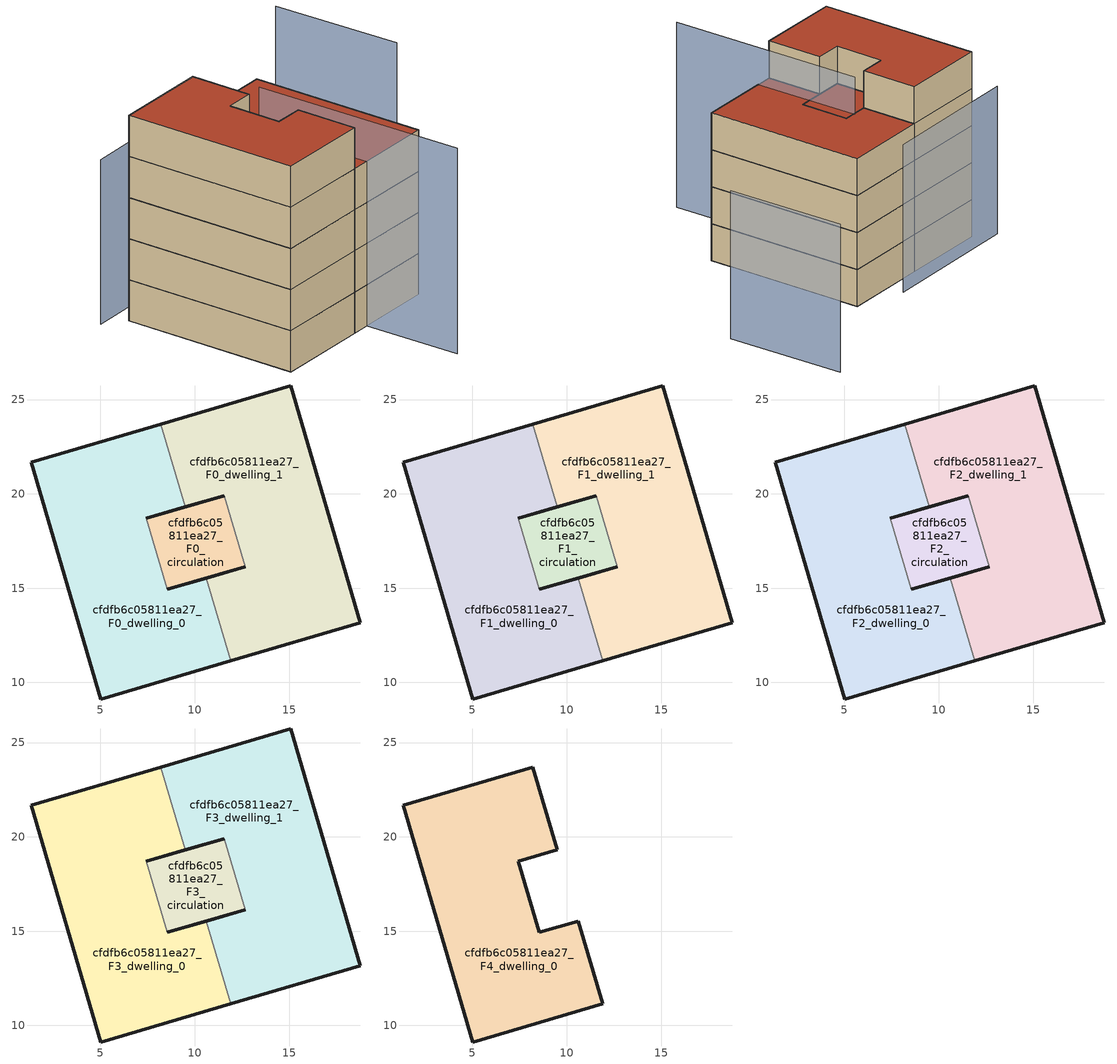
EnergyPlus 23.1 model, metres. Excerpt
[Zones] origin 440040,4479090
cfdfb6c05811ea27_F0_dwelling_0
 floor ground (EU_floor_Construction): 11.9,11.14 10.61,15.54 8.55,14.93 7.44,18.7 9.5,19.3 8.21,23.7 1.34,21.69 5.02,9.12 z0
 wall outside (EU_wall_Construction): 9.5,19.3 7.44,18.7 / 8.55,14.93 10.61,15.54 / 11.9,11.14 5.02,9.12 1.34,21.69 8.21,23.7 z0:3
 wall to cfdfb6c05811ea27_F0_dwelling_1 (EU_wall_Construction): 8.21,23.7 9.5,19.3 / 10.61,15.54 11.9,11.14 z0:3
 wall to cfdfb6c05811ea27_F0_circulation (EU_wall_Construction): 7.44,18.7 8.55,14.93 z0:3
cfdfb6c05811ea27_F0_dwelling_1
 floor ground (EU_floor_Construction): 18.77,13.15 15.09,25.72 8.21,23.7 9.5,19.3 11.56,19.91 12.67,16.14 10.61,15.54 11.9,11.14 z0
 wall outside (EU_wall_Construction): 10.61,15.54 12.67,16.14 / 11.56,19.91 9.5,19.3 / 8.21,23.7 15.09,25.72 18.77,13.15 11.9,11.14 z0:3
 wall to cfdfb6c05811ea27_F0_circulation (EU_wall_Construction): 12.67,16.14 11.56,19.91 z0:3
cfdfb6c05811ea27_F0_circulation
 floor ground (EU_floor_Construction): 12.67,16.14 11.56,19.91 7.44,18.7 8.55,14.93 z0
 wall outside (EU_wall_Construction): 7.44,18.7 11.56,19.91 / 12.67,16.14 8.55,14.93 z0:3
cfdfb6c05811ea27_F1_dwelling_0
 floor to cfdfb6c05811ea27_F0_dwelling_0 (EU_floor_Construction): 11.9,11.14 10.61,15.54 8.55,14.93 7.44,18.7 9.5,19.3 8.21,23.7 1.34,21.69 5.02,9.12 z3
 wall outside (EU_wall_Construction): 9.5,19.3 7.44,18.7 / 8.55,14.93 10.61,15.54 / 11.9,11.14 5.02,9.12 1.34,21.69 8.21,23.7 z3:6
 wall to cfdfb6c05811ea27_F1_dwelling_1 (EU_wall_Construction): 8.21,23.7 9.5,19.3 / 10.61,15.54 11.9,11.14 z3:6
 wall to cfdfb6c05811ea27_F1_circulation (EU_wall_Construction): 7.44,18.7 8.55,14.93 z3:6
cfdfb6c05811ea27_F1_dwelling_1
 floor to cfdfb6c05811ea27_F0_dwelling_1 (EU_floor_Construction): 18.77,13.15 15.09,25.72 8.21,23.7 9.5,19.3 11.56,19.91 12.67,16.14 10.61,15.54 11.9,11.14 z3
 wall outside (EU_wall_Construction): 10.61,15.54 12.67,16.14 / 11.56,19.91 9.5,19.3 / 8.21,23.7 15.09,25.72 18.77,13.15 11.9,11.14 z3:6
 wall to cfdfb6c05811ea27_F1_circulation (EU_wall_Construction): 12.67,16.14 11.56,19.91 z3:6
cfdfb6c05811ea27_F1_circulation
 floor to cfdfb6c05811ea27_F0_circulation (EU_floor_Construction): 12.67,16.14 11.56,19.91 7.44,18.7 8.55,14.93 z3
 wall outside (EU_wall_Construction): 7.44,18.7 11.56,19.91 / 12.67,16.14 8.55,14.93 z3:6
cfdfb6c05811ea27_F2_dwelling_0
 floor to cfdfb6c05811ea27_F1_dwelling_0 (EU_floor_Construction): 11.9,11.14 10.61,15.54 8.55,14.93 7.44,18.7 9.5,19.3 8.21,23.7 1.34,21.69 5.02,9.12 z6
 wall outside (EU_wall_Construction): 9.5,19.3 7.44,18.7 / 8.55,14.93 10.61,15.54 / 11.9,11.14 5.02,9.12 1.34,21.69 8.21,23.7 z6:9
 wall to cfdfb6c05811ea27_F2_dwelling_1 (EU_wall_Construction): 8.21,23.7 9.5,19.3 / 10.61,15.54 11.9,11.14 z6:9
 wall to cfdfb6c05811ea27_F2_circulation (EU_wall_Construction): 7.44,18.7 8.55,14.93 z6:9
cfdfb6c05811ea27_F2_dwelling_1
 floor to cfdfb6c05811ea27_F1_dwelling_1 (EU_floor_Construction): 18.77,13.15 15.09,25.72 8.21,23.7 9.5,19.3 11.56,19.91 12.67,16.14 10.61,15.54 11.9,11.14 z6
 wall outside (EU_wall_Construction): 10.61,15.54 12.67,16.14 / 11.56,19.91 9.5,19.3 / 8.21,23.7 15.09,25.72 18.77,13.15 11.9,11.14 z6:9
 wall to cfdfb6c05811ea27_F2_circulation (EU_wall_Construction): 12.67,16.14 11.56,19.91 z6:9
cfdfb6c05811ea27_F2_circulation
 floor to cfdfb6c05811ea27_F1_circulation (EU_floor_Construction): 12.67,16.14 11.56,19.91 7.44,18.7 8.55,14.93 z6
 wall outside (EU_wall_Construction): 7.44,18.7 11.56,19.91 / 12.67,16.14 8.55,14.93 z6:9
cfdfb6c05811ea27_F3_dwelling_0
 floor to cfdfb6c05811ea27_F2_dwelling_0 (EU_floor_Construction): 11.9,11.14 10.61,15.54 8.55,14.93 7.44,18.7 9.5,19.3 8.21,23.7 1.34,21.69 5.02,9.12 z9
 wall outside (EU_wall_Construction): 9.5,19.3 7.44,18.7 / 8.55,14.93 10.61,15.54 / 11.9,11.14 5.02,9.12 1.34,21.69 8.21,23.7 z9:12
 wall to cfdfb6c05811ea27_F3_dwelling_1 (EU_wall_Construction): 8.21,23.7 9.5,19.3 / 10.61,15.54 11.9,11.14 z9:12
 wall to cfdfb6c05811ea27_F3_circulation (EU_wall_Construction): 7.44,18.7 8.55,14.93 z9:12
cfdfb6c05811ea27_F3_dwelling_1
 floor to cfdfb6c05811ea27_F2_dwelling_1 (EU_floor_Construction): 18.77,13.15 15.09,25.72 8.21,23.7 9.5,19.3 11.56,19.91 12.67,16.14 10.61,15.54 11.9,11.14 z9
 wall outside (EU_wall_Construction): 10.61,15.54 12.67,16.14 / 11.56,19.91 9.5,19.3 / 8.21,23.7 15.09,25.72 18.77,13.15 11.9,11.14 z9:12
 wall to cfdfb6c05811ea27_F3_circulation (EU_wall_Construction): 12.67,16.14 11.56,19.91 z9:12
 roof outside (EU_roof_Construction): 15.09,25.72 18.77,13.15 11.9,11.14 10.61,15.54 12.67,16.14 11.56,19.91 9.5,19.3 8.21,23.7 z12
cfdfb6c05811ea27_F3_circulation
 floor to cfdfb6c05811ea27_F2_circulation (EU_floor_Construction): 12.67,16.14 11.56,19.91 7.44,18.7 8.55,14.93 z9
 wall outside (EU_wall_Construction): 7.44,18.7 11.56,19.91 / 12.67,16.14 8.55,14.93 z9:12
 roof outside (EU_roof_Construction): 11.56,19.91 12.67,16.14 8.55,14.93 7.44,18.7 z12
cfdfb6c05811ea27_F4_dwelling_0
 floor to cfdfb6c05811ea27_F3_dwelling_0 (EU_floor_Construction): 11.9,11.14 10.61,15.54 8.55,14.93 7.44,18.7 9.5,19.3 8.21,23.7 1.34,21.69 5.02,9.12 z12
 wall outside (EU_wall_Construction): 1.34,21.69 8.21,23.7 9.5,19.3 7.44,18.7 8.55,14.93 10.61,15.54 11.9,11.14 5.02,9.12 1.34,21.69 z12:15
 roof outside (EU_roof_Construction): 8.21,23.7 9.5,19.3 7.44,18.7 8.55,14.93 10.61,15.54 11.9,11.14 5.02,9.12 1.34,21.69 z15
shading: 15.32,4.59 10.66,19.78 z0:15; 25.65,24.31 22.77,33.58 / 10.99,25.94 -0.41,22.45 z0:12
[Building]
EU S2 Campaign: North Axis=0; Terrain=City; Solar Distribution=FullExterior
[Site:Location]
Madrid: Latitude=40.5; Longitude=-3.5; Time Zone=1; Elevation=609
[SizingPeriod:WeatherFileDays]
AnnualSizingPeriod: Begin Month=1; Begin Day of Month=1; End Month=12; End Day of Month=31; Day of Week for Start Day=Monday; Use Weather File Daylight Saving Period=No; Use Weather File Rain and Snow Indicators=No
[MATERIAL]
EU_InternalMass_Material: Roughness=MediumRough; Thickness=0.1; Conductivity=1; Density=1800; Specific Heat=900; Thermal Absorptance=0.9; Solar Absorptance=0.7; Visible Absorptance=0.7
[MATERIAL:NOMASS] Roughness=MediumRough; Thermal Absorptance=0.9; Solar Absorptance=0.7; Visible Absorptance=0.7
Name | Thermal Resistance
EU_wall_NoMass | 1.60022
EU_roof_NoMass | 1.57597
EU_floor_NoMass | 0.470652
[CONSTRUCTION]
EU_wall_Construction: EU_wall_NoMass
EU_roof_Construction: EU_roof_NoMass
EU_floor_Construction: EU_floor_NoMass
EU_InternalMass_Construction: EU_InternalMass_Material
[ZONE] Type=1; Multiplier=1; Ceiling Height=autocalculate; Floor Area=autocalculate; Part of Total Floor Area=Yes
Name | Volume
cfdfb6c05811ea27_F0_dwelling_0; cfdfb6c05811ea27_F1_dwelling_0; cfdfb6c05811ea27_F2_dwelling_0; cfdfb6c05811ea27_F3_dwelling_0; cfdfb6c05811ea27_F4_dwelling_0 | 256.047
cfdfb6c05811ea27_F0_dwelling_1; cfdfb6c05811ea27_F1_dwelling_1; cfdfb6c05811ea27_F2_dwelling_1; cfdfb6c05811ea27_F3_dwelling_1 | 256.024
cfdfb6c05811ea27_F0_circulation; cfdfb6c05811ea27_F1_circulation; cfdfb6c05811ea27_F2_circulation; cfdfb6c05811ea27_F3_circulation | 50.6492
[INTERNALMASS] Construction=EU_InternalMass_Construction
Name | Zone or ZoneList | Surface Area
cfdfb6c05811ea27_F0_dwelling_0_EU_InternalMass | cfdfb6c05811ea27_F0_dwelling_0 | 85.3404
cfdfb6c05811ea27_F0_dwelling_1_EU_InternalMass | cfdfb6c05811ea27_F0_dwelling_1 | 85.3404
cfdfb6c05811ea27_F1_dwelling_0_EU_InternalMass | cfdfb6c05811ea27_F1_dwelling_0 | 85.3404
cfdfb6c05811ea27_F1_dwelling_1_EU_InternalMass | cfdfb6c05811ea27_F1_dwelling_1 | 85.3404
cfdfb6c05811ea27_F2_dwelling_0_EU_InternalMass | cfdfb6c05811ea27_F2_dwelling_0 | 85.3404
cfdfb6c05811ea27_F2_dwelling_1_EU_InternalMass | cfdfb6c05811ea27_F2_dwelling_1 | 85.3404
cfdfb6c05811ea27_F3_dwelling_0_EU_InternalMass | cfdfb6c05811ea27_F3_dwelling_0 | 85.3404
cfdfb6c05811ea27_F3_dwelling_1_EU_InternalMass | cfdfb6c05811ea27_F3_dwelling_1 | 85.3404
cfdfb6c05811ea27_F4_dwelling_0_EU_InternalMass | cfdfb6c05811ea27_F4_dwelling_0 | 187.57
[OTHEREQUIPMENT] Fuel Type=Electricity; Design Level Calculation Method=Watts/Area; Power per Zone Floor Area=1; Fraction Latent=0; Fraction Radiant=0; Fraction Lost=0; Carbon Dioxide Generation Rate=0; EndUse Subcategory=EU_Step8_InternalGains
Name | Zone or ZoneList or Space or SpaceList | Schedule
EU_Step8_InternalGain_cfdfb6c05811ea27_F0_dwelling_0_f000 | cfdfb6c05811ea27_F0_dwelling_0 | EU_Step8_GainSchedule_cfdfb6c05811ea27_F0_dwelling_0_f000
EU_Step8_InternalGain_cfdfb6c05811ea27_F0_dwelling_1_f000 | cfdfb6c05811ea27_F0_dwelling_1 | EU_Step8_GainSchedule_cfdfb6c05811ea27_F0_dwelling_1_f000
EU_Step8_InternalGain_cfdfb6c05811ea27_F1_dwelling_0_f000 | cfdfb6c05811ea27_F1_dwelling_0 | EU_Step8_GainSchedule_cfdfb6c05811ea27_F1_dwelling_0_f000
EU_Step8_InternalGain_cfdfb6c05811ea27_F1_dwelling_1_f000 | cfdfb6c05811ea27_F1_dwelling_1 | EU_Step8_GainSchedule_cfdfb6c05811ea27_F1_dwelling_1_f000
EU_Step8_InternalGain_cfdfb6c05811ea27_F2_dwelling_0_f000 | cfdfb6c05811ea27_F2_dwelling_0 | EU_Step8_GainSchedule_cfdfb6c05811ea27_F2_dwelling_0_f000
EU_Step8_InternalGain_cfdfb6c05811ea27_F2_dwelling_1_f000 | cfdfb6c05811ea27_F2_dwelling_1 | EU_Step8_GainSchedule_cfdfb6c05811ea27_F2_dwelling_1_f000
EU_Step8_InternalGain_cfdfb6c05811ea27_F3_dwelling_0_f000 | cfdfb6c05811ea27_F3_dwelling_0 | EU_Step8_GainSchedule_cfdfb6c05811ea27_F3_dwelling_0_f000
EU_Step8_InternalGain_cfdfb6c05811ea27_F3_dwelling_1_f000 | cfdfb6c05811ea27_F3_dwelling_1 | EU_Step8_GainSchedule_cfdfb6c05811ea27_F3_dwelling_1_f000
EU_Step8_InternalGain_cfdfb6c05811ea27_F4_dwelling_0_f000 | cfdfb6c05811ea27_F4_dwelling_0 | EU_Step8_GainSchedule_cfdfb6c05811ea27_F4_dwelling_0_f000
[ZONEINFILTRATION:DESIGNFLOWRATE] Schedule=EU_AlwaysOn; Design Flow Rate Calculation Method=Flow/Area; Flow Rate per Floor Area=0.0005; Constant Term Coefficient=1; Temperature Term Coefficient=0; Velocity Term Coefficient=0; Velocity Squared Term Coefficient=0
Name | Zone or ZoneList or Space or SpaceList
EU_Circulation_Infiltration_cfdfb6c05811ea27_F0_circulation | cfdfb6c05811ea27_F0_circulation
EU_Circulation_Infiltration_cfdfb6c05811ea27_F1_circulation | cfdfb6c05811ea27_F1_circulation
EU_Circulation_Infiltration_cfdfb6c05811ea27_F2_circulation | cfdfb6c05811ea27_F2_circulation
EU_Circulation_Infiltration_cfdfb6c05811ea27_F3_circulation | cfdfb6c05811ea27_F3_circulation
[ZONEVENTILATION:DESIGNFLOWRATE] Schedule=EU_AlwaysOn; Design Flow Rate Calculation Method=AirChanges/Hour; Air Changes per Hour=0.480704; Ventilation Type=Natural; Fan Pressure Rise=0; Fan Total Efficiency=1; Constant Term Coefficient=1; Temperature Term Coefficient=0; Velocity Term Coefficient=0; Velocity Squared Term Coefficient=0; Minimum Indoor Temperature=-100; Maximum Indoor Temperature=100; Delta Temperature=-100; Minimum Outdoor Temperature=-100; Maximum Outdoor Temperature=100; Maximum Wind Speed=40
Name | Zone or ZoneList or Space or SpaceList
EU_ConstantAir_cfdfb6c05811ea27_F0_dwelling_0 | cfdfb6c05811ea27_F0_dwelling_0
EU_ConstantAir_cfdfb6c05811ea27_F0_dwelling_1 | cfdfb6c05811ea27_F0_dwelling_1
EU_ConstantAir_cfdfb6c05811ea27_F1_dwelling_0 | cfdfb6c05811ea27_F1_dwelling_0
EU_ConstantAir_cfdfb6c05811ea27_F1_dwelling_1 | cfdfb6c05811ea27_F1_dwelling_1
EU_ConstantAir_cfdfb6c05811ea27_F2_dwelling_0 | cfdfb6c05811ea27_F2_dwelling_0
EU_ConstantAir_cfdfb6c05811ea27_F2_dwelling_1 | cfdfb6c05811ea27_F2_dwelling_1
EU_ConstantAir_cfdfb6c05811ea27_F3_dwelling_0 | cfdfb6c05811ea27_F3_dwelling_0
EU_ConstantAir_cfdfb6c05811ea27_F3_dwelling_1 | cfdfb6c05811ea27_F3_dwelling_1
EU_ConstantAir_cfdfb6c05811ea27_F4_dwelling_0 | cfdfb6c05811ea27_F4_dwelling_0
[HVACTEMPLATE:THERMOSTAT] Constant Heating Setpoint=20; Constant Cooling Setpoint=50
EU_HeatOnly_cfdfb6c05811ea27_F0_dwelling_0; EU_HeatOnly_cfdfb6c05811ea27_F0_dwelling_1; EU_HeatOnly_cfdfb6c05811ea27_F1_dwelling_0; EU_HeatOnly_cfdfb6c05811ea27_F1_dwelling_1; EU_HeatOnly_cfdfb6c05811ea27_F2_dwelling_0; EU_HeatOnly_cfdfb6c05811ea27_F2_dwelling_1; EU_HeatOnly_cfdfb6c05811ea27_F3_dwelling_0; EU_HeatOnly_cfdfb6c05811ea27_F3_dwelling_1; EU_HeatOnly_cfdfb6c05811ea27_F4_dwelling_0
[HVACTEMPLATE:ZONE:IDEALLOADSAIRSYSTEM] System Availability Schedule=EU_AlwaysOn; Maximum Heating Supply Air Temperature=50; Minimum Cooling Supply Air Temperature=13; Maximum Heating Supply Air Humidity Ratio=0.0156; Minimum Cooling Supply Air Humidity Ratio=0.0077; Heating Limit=NoLimit; Cooling Limit=NoLimit; Heating Availability Schedule=EU_AlwaysOn; Cooling Availability Schedule=EU_CoolingOff; Dehumidification Control Type=ConstantSensibleHeatRatio; Cooling Sensible Heat Ratio=0.7; Dehumidification Setpoint=60; Humidification Control Type=None; Humidification Setpoint=30; Outdoor Air Method=None; Outdoor Air Flow Rate per Person=0.00944; Outdoor Air Flow Rate per Zone Floor Area=0; Outdoor Air Flow Rate per Zone=0; Demand Controlled Ventilation Type=None; Outdoor Air Economizer Type=NoEconomizer; Heat Recovery Type=None; Sensible Heat Recovery Effectiveness=0.7; Latent Heat Recovery Effectiveness=0.65
Name | Template Thermostat
cfdfb6c05811ea27_F0_dwelling_0 | EU_HeatOnly_cfdfb6c05811ea27_F0_dwelling_0
cfdfb6c05811ea27_F0_dwelling_1 | EU_HeatOnly_cfdfb6c05811ea27_F0_dwelling_1
cfdfb6c05811ea27_F1_dwelling_0 | EU_HeatOnly_cfdfb6c05811ea27_F1_dwelling_0
cfdfb6c05811ea27_F1_dwelling_1 | EU_HeatOnly_cfdfb6c05811ea27_F1_dwelling_1
cfdfb6c05811ea27_F2_dwelling_0 | EU_HeatOnly_cfdfb6c05811ea27_F2_dwelling_0
cfdfb6c05811ea27_F2_dwelling_1 | EU_HeatOnly_cfdfb6c05811ea27_F2_dwelling_1
cfdfb6c05811ea27_F3_dwelling_0 | EU_HeatOnly_cfdfb6c05811ea27_F3_dwelling_0
cfdfb6c05811ea27_F3_dwelling_1 | EU_HeatOnly_cfdfb6c05811ea27_F3_dwelling_1
cfdfb6c05811ea27_F4_dwelling_0 | EU_HeatOnly_cfdfb6c05811ea27_F4_dwelling_0
[SIZING:ZONE] Zone Cooling Design Supply Air Temperature Input Method=SupplyAirTemperature; Zone Cooling Design Supply Air Temperature=13; Zone Heating Design Supply Air Temperature Input Method=SupplyAirTemperature; Zone Heating Design Supply Air Temperature=50; Zone Cooling Design Supply Air Humidity Ratio=0.008; Zone Heating Design Supply Air Humidity Ratio=0.008; Cooling Design Air Flow Method=DesignDay; Cooling Design Air Flow Rate=0; Cooling Minimum Air Flow per Zone Floor Area=0.000762; Cooling Minimum Air Flow=0; Cooling Minimum Air Flow Fraction=0.2; Heating Design Air Flow Method=DesignDay; Heating Design Air Flow Rate=0; Heating Maximum Air Flow per Zone Floor Area=0.002032; Heating Maximum Air Flow=0.141576; Heating Maximum Air Flow Fraction=0.3; Account for Dedicated Outdoor Air System=No; Dedicated Outdoor Air System Control Strategy=NeutralSupplyAir; Dedicated Outdoor Air Low Setpoint Temperature for Design=autosize; Dedicated Outdoor Air High Setpoint Temperature for Design=autosize; Zone Load Sizing Method=Sensible Load Only No Latent Load; Zone Latent Cooling Design Supply Air Humidity Ratio Input Method=HumidityRatioDifference; Zone Cooling Design Supply Air Humidity Ratio Difference=0.005; Zone Latent Heating Design Supply Air Humidity Ratio Input Method=HumidityRatioDifference; Zone Humidification Design Supply Air Humidity Ratio Difference=0.005
cfdfb6c05811ea27_F0_dwelling_0; cfdfb6c05811ea27_F0_dwelling_1; cfdfb6c05811ea27_F1_dwelling_0; cfdfb6c05811ea27_F1_dwelling_1; cfdfb6c05811ea27_F2_dwelling_0; cfdfb6c05811ea27_F2_dwelling_1; cfdfb6c05811ea27_F3_dwelling_0; cfdfb6c05811ea27_F3_dwelling_1; cfdfb6c05811ea27_F4_dwelling_0
[SCHEDULE:CONSTANT]
Name | Hourly Value
EU_AlwaysOn | 1
EU_CoolingOff | 0
[SCHEDULE:FILE] Column Number=1; Rows to Skip at Top=0; Number of Hours of Data=8760; Column Separator=Comma; Interpolate to Timestep=No; Minutes per Item=60; Adjust Schedule for Daylight Savings=Yes
Name | File
EU_Step8_GainSchedule_cfdfb6c05811ea27_F0_dwelling_0_f000 | ../../schedules/cfdfb6c05811ea27/cfdfb6c05811ea27_F0_dwelling_0_f000_gain.csv
EU_Step8_GainSchedule_cfdfb6c05811ea27_F0_dwelling_1_f000 | ../../schedules/cfdfb6c05811ea27/cfdfb6c05811ea27_F0_dwelling_1_f000_gain.csv
EU_Step8_GainSchedule_cfdfb6c05811ea27_F1_dwelling_0_f000 | ../../schedules/cfdfb6c05811ea27/cfdfb6c05811ea27_F1_dwelling_0_f000_gain.csv
EU_Step8_GainSchedule_cfdfb6c05811ea27_F1_dwelling_1_f000 | ../../schedules/cfdfb6c05811ea27/cfdfb6c05811ea27_F1_dwelling_1_f000_gain.csv
EU_Step8_GainSchedule_cfdfb6c05811ea27_F2_dwelling_0_f000 | ../../schedules/cfdfb6c05811ea27/cfdfb6c05811ea27_F2_dwelling_0_f000_gain.csv
EU_Step8_GainSchedule_cfdfb6c05811ea27_F2_dwelling_1_f000 | ../../schedules/cfdfb6c05811ea27/cfdfb6c05811ea27_F2_dwelling_1_f000_gain.csv
EU_Step8_GainSchedule_cfdfb6c05811ea27_F3_dwelling_0_f000 | ../../schedules/cfdfb6c05811ea27/cfdfb6c05811ea27_F3_dwelling_0_f000_gain.csv
EU_Step8_GainSchedule_cfdfb6c05811ea27_F3_dwelling_1_f000 | ../../schedules/cfdfb6c05811ea27/cfdfb6c05811ea27_F3_dwelling_1_f000_gain.csv
EU_Step8_GainSchedule_cfdfb6c05811ea27_F4_dwelling_0_f000 | ../../schedules/cfdfb6c05811ea27/cfdfb6c05811ea27_F4_dwelling_0_f000_gain.csv
